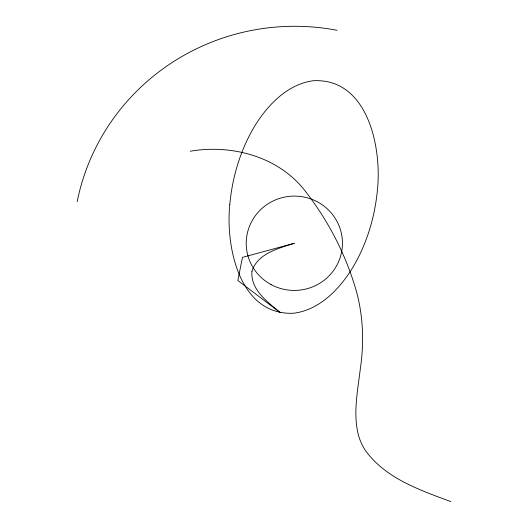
<?xml version="1.0" encoding="UTF-8"?>
<svg xmlns="http://www.w3.org/2000/svg" width="528" height="528" viewBox="0 0 528 528"><rect width="100%" height="100%" fill="white"/><g stroke="black" fill="none" stroke-linecap="round" stroke-linejoin="round"><path stroke-width="0.79" d="M190.265 151.206C233.138 143.953 280.81 157.238 307.072 193.519C328.027 220.948 344.342 252.067 354.532 285.067C363.198 312.233 364.478 341.22 360.254 369.303C357.7 391.037 352.882 413.431 358.42 435.092A56.542 55.427 -2 0 0 365.482 450.582C385.552 478.401 419.978 490.103 450.82 501.6M77.18 201.643A221.331 216.962 -2 0 1 337.095 30.32M229.779 204.686C225.482 246.55 239.395 315.751 293.667 313.236C318.166 310.154 337.154 291.397 350.183 271.656C365.95 247.005 374.847 218.315 377.494 189.262C381.784 147.391 367.871 78.19 313.599 80.705C289.1 83.787 270.112 102.551 257.083 122.285C241.322 146.936 232.419 175.626 229.779 204.686M251.962 271.194C250.239 289.654 267.821 302.227 280.394 312.701L237.838 280.507L242.484 257.36L294.34 243.263C278.626 248.351 257.552 253.414 251.962 271.194M271.108 284.599A48.114 47.164 -2 0 0 342.441 242.266A48.114 47.164 -2 0 0 269.465 202.924A48.114 47.164 -2 0 0 271.108 284.599"/></g></svg>
